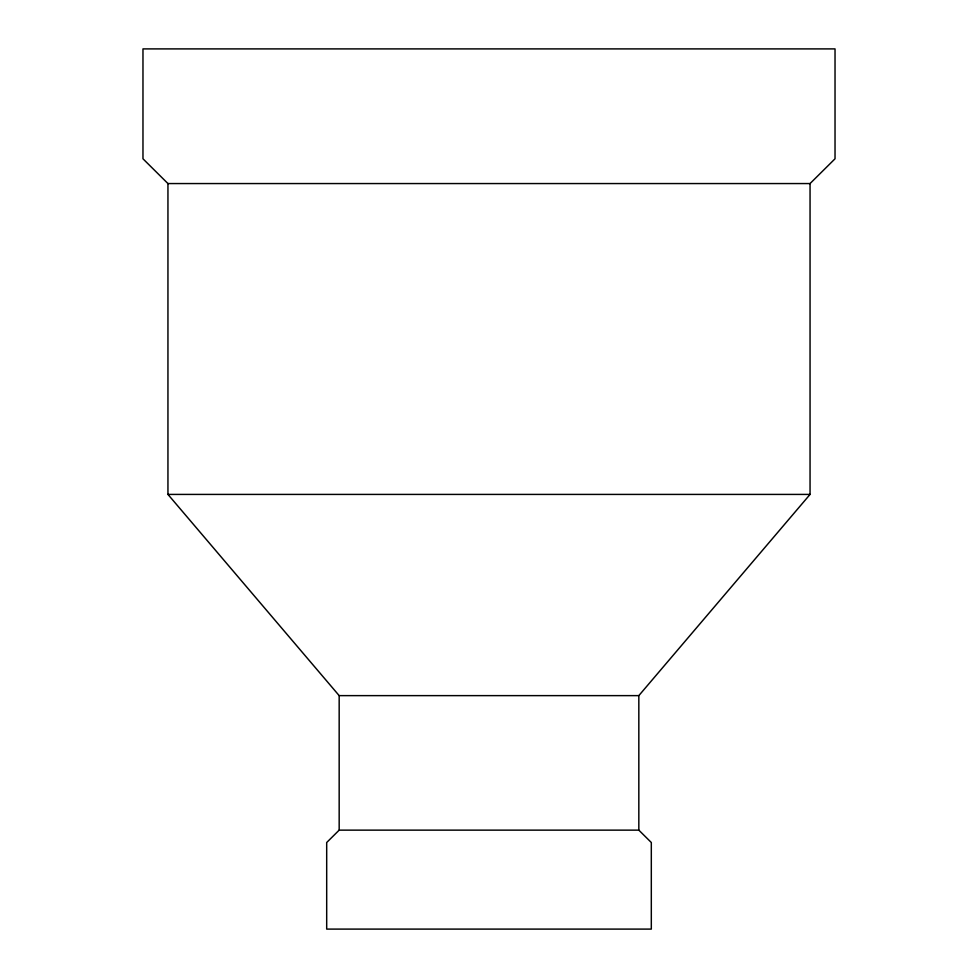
<?xml version="1.0" encoding="UTF-8"?>
<svg xmlns="http://www.w3.org/2000/svg" width="978" height="978" viewBox="0 0 978 978"><rect width="100%" height="100%" fill="white"/><g stroke="black" fill="none" stroke-linecap="round" stroke-linejoin="round"><path stroke-width="1.47" d="M339.17 830.139L638.83 830.139L651.311 842.51L651.311 929.1L326.689 929.1L326.689 842.51L339.17 830.139L339.17 695.627L167.947 494.416L167.947 183.558L142.971 158.791L142.971 48.9L835.029 48.9L835.029 158.791L810.053 183.558L167.947 183.558M638.83 830.139L638.83 695.627L810.053 494.416L810.053 183.558M167.947 494.416L810.053 494.416M339.17 695.627L638.83 695.627"/></g></svg>
